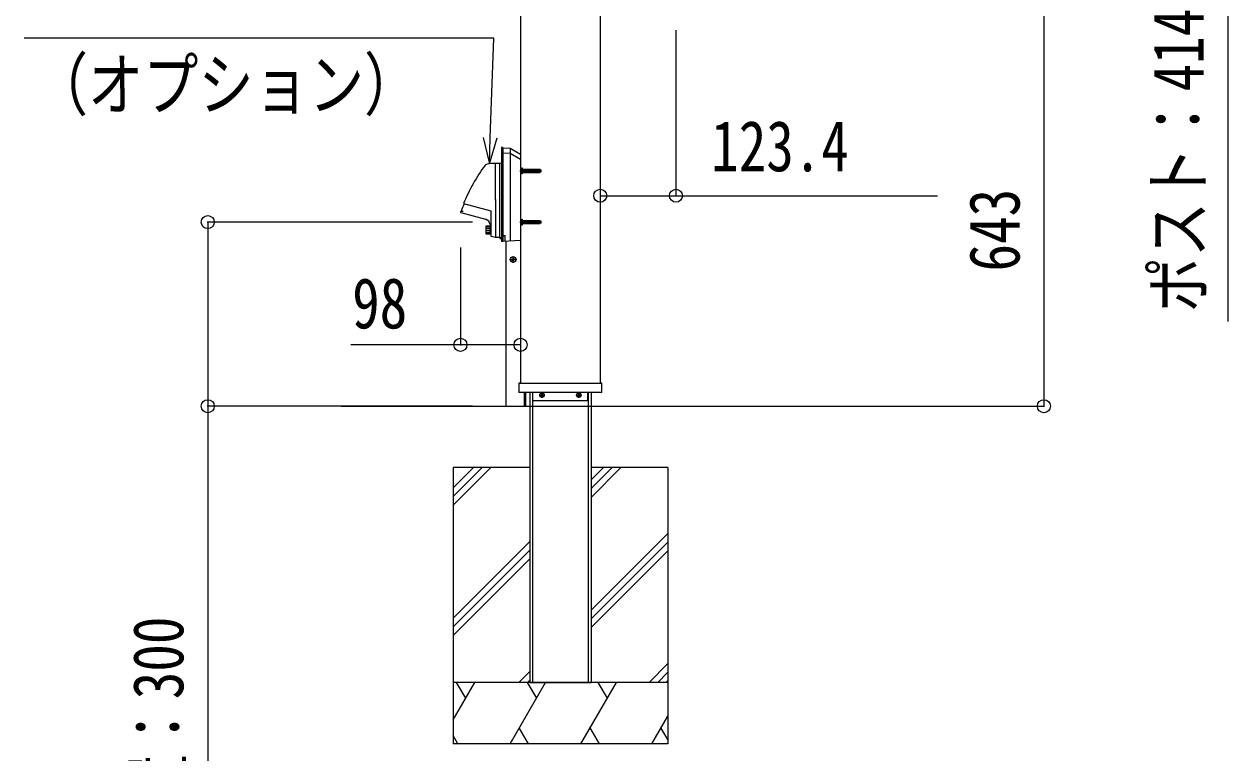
# Model space of a CAD drawing. Units: millimetres, scale not verified. Extents: x -10512 to 10512, y -7425 to 7425.
# Drawn here: x -8462 to -6499, y -5028 to -3840 of the extents above; entities that cross this region are included whole.
import ezdxf
from ezdxf.enums import TextEntityAlignment as Align

# ---------------------------------------------------------------- set-up
doc = ezdxf.new("R2010")
doc.units = ezdxf.units.MM
doc.header["$LTSCALE"] = 40
for name, color, linetype in [('0-4_YKK_13', 4, 'Continuous'), ('0-5_YKK_A1', 4, 'Continuous'), ('0-6_YKK_D', 6, 'Continuous')]:
    doc.layers.add(name, color=color, linetype=linetype)
doc.styles.add('ＭＳ ゴシック', font='')
doc.styles.get('ＭＳ ゴシック').set_extended_font_data('MS Gothic')

msp = doc.modelspace()

# ---------------------------------------------------------------- linework, layer by layer
at = {"layer": '0-4_YKK_13'}
for p, q in [((-7681.45, -4041), (-7683.45, -4041)), ((-7683.45, -4041), (-7683.45, -4194)), ((-7681.45, -4041), (-7681.45, -4194)), ((-7681.45, -4041.5), (-7669.45, -4042.13)), ((-7669.45, -4042.13), (-7669.45, -4192.87)), ((-7669.45, -4042.13), (-7652.45, -4051.94)), ((-7681.45, -4049.5), (-7669.45, -4050.13)), ((-7669.45, -4050.13), (-7652.45, -4059.94)), ((-7693.45, -4066.8), (-7693.45, -4067.8)), ((-7693.45, -4126.8), (-7693.45, -4066.8)), ((-7686.45, -4187), (-7686.45, -4066.6)), ((-7683.45, -4066.1), (-7683.45, -4126.8)), ((-7653.45, -4079), (-7618.75, -4079)), ((-7651.96, -4076.65), (-7649.55, -4077.86)), ((-7651.96, -4081.35), (-7649.55, -4080.15)), ((-7650.05, -4074.25), (-7649.95, -4074.25)), ((-7648.94, -4079), (-7649.55, -4077.86)), ((-7648.94, -4079), (-7649.55, -4080.15)), ((-7649.45, -4083.25), (-7649.45, -4074.75)), ((-7648.05, -4076.93), (-7648.97, -4076.74)), ((-7648.05, -4081.07), (-7648.97, -4081.26)), ((-7648.05, -4076.5), (-7648.65, -4076.72)), ((-7648.05, -4081.5), (-7648.65, -4081.28)), ((-7648.05, -4076.5), (-7648.05, -4081.5)), ((-7648.05, -4076.5), (-7621.15, -4076.5)), ((-7648.05, -4076.93), (-7620.23, -4076.93)), ((-7648.05, -4081.07), (-7620.23, -4081.07)), ((-7648.05, -4081.5), (-7621.15, -4081.5)), ((-7621.15, -4076.5), (-7619.45, -4077.3)), ((-7621.15, -4076.5), (-7621.15, -4081.5)), ((-7619.45, -4080.7), (-7621.15, -4081.5)), ((-7619.45, -4077.3), (-7619.45, -4080.7)), ((-7650.05, -4083.75), (-7649.95, -4083.75)), ((-7745.34, -4132.26), (-7700.95, -4144.15)), ((-7693.45, -4125.8), (-7693.45, -4145.8)), ((-7693.45, -4126.8), (-7693.45, -4186.8)), ((-7683.45, -4126.8), (-7683.45, -4187.5)), ((-7749.94, -4147.07), (-7709.33, -4157.95)), ((-7749.79, -4145.04), (-7749.13, -4144.7)), ((-7749.13, -4144.7), (-7746.13, -4144.7)), ((-7700.95, -4144.15), (-7700.95, -4185.05)), ((-7651.96, -4160.15), (-7649.55, -4161.36)), ((-7650.05, -4157.75), (-7649.95, -4157.75)), ((-7649.45, -4166.75), (-7649.45, -4158.25)), ((-7648.05, -4160.43), (-7648.97, -4160.24)), ((-7648.05, -4160), (-7648.65, -4160.22)), ((-7648.05, -4160), (-7648.05, -4165)), ((-7648.05, -4160), (-7621.15, -4160)), ((-7648.05, -4160.43), (-7620.23, -4160.43)), ((-7621.15, -4160), (-7619.45, -4160.8)), ((-7621.15, -4160), (-7621.15, -4165)), ((-7619.45, -4160.8), (-7619.45, -4164.2)), ((-7708.76, -4169.3), (-7709.26, -4169.8)), ((-7709.26, -4169.8), (-7709.26, -4180.8)), ((-7708.76, -4181.3), (-7709.26, -4180.8)), ((-7708.76, -4169.1), (-7708.76, -4181.5)), ((-7708.76, -4170.14), (-7701.76, -4170.14)), ((-7708.76, -4172.81), (-7701.76, -4172.81)), ((-7708.76, -4176.15), (-7701.76, -4176.15)), ((-7708.76, -4179.26), (-7701.76, -4179.26)), ((-7708.46, -4168.8), (-7700.95, -4168.8)), ((-7701.76, -4168.8), (-7701.76, -4175.3)), ((-7701.76, -4181.8), (-7701.76, -4175.3)), ((-7701.5, -4166.8), (-7700.95, -4166.8)), ((-7653.45, -4162.5), (-7618.75, -4162.5)), ((-7651.96, -4164.85), (-7649.55, -4163.65)), ((-7650.05, -4167.25), (-7649.95, -4167.25)), ((-7648.94, -4162.5), (-7649.55, -4161.36)), ((-7648.94, -4162.5), (-7649.55, -4163.65)), ((-7648.05, -4164.57), (-7648.97, -4164.76)), ((-7648.05, -4165), (-7648.65, -4164.78)), ((-7648.05, -4164.57), (-7620.23, -4164.57)), ((-7648.05, -4165), (-7621.15, -4165)), ((-7619.45, -4164.2), (-7621.15, -4165)), ((-7708.46, -4181.8), (-7700.95, -4181.8)), ((-7700.71, -4185.35), (-7693.45, -4186.8)), ((-7693.45, -4185.8), (-7693.45, -4186.8)), ((-7693.29, -4187), (-7686.45, -4187)), ((-7686.45, -4187), (-7683.45, -4187.5)), ((-7685.95, -4187.08), (-7685.95, -4189.3)), ((-7685.95, -4189.3), (-7684.45, -4189.3)), ((-7684.45, -4187.33), (-7684.45, -4189.3)), ((-7681.45, -4194), (-7683.45, -4194)), ((-7681.45, -4184.5), (-7677.45, -4184.5)), ((-7681.45, -4193.5), (-7652.45, -4191.98)), ((-7677.45, -4193.34), (-7677.45, -4184.5)), ((-7664.45, -4228.6), (-7664.45, -4218.4)), ((-7669.55, -4223.5), (-7659.35, -4223.5)), ((-7666.56, -4223.1), (-7665.59, -4223.08)), ((-7666.56, -4223.9), (-7665.59, -4223.92)), ((-7665.59, -4223.08), (-7665.1, -4222.85)), ((-7665.59, -4223.92), (-7665.1, -4224.15)), ((-7664.87, -4222.36), (-7665.1, -4222.85)), ((-7664.87, -4224.64), (-7665.1, -4224.15)), ((-7664.85, -4221.39), (-7664.87, -4222.36)), ((-7664.85, -4225.61), (-7664.87, -4224.64)), ((-7664.05, -4221.39), (-7664.03, -4222.36)), ((-7664.05, -4225.61), (-7664.03, -4224.64)), ((-7664.03, -4222.36), (-7663.8, -4222.85)), ((-7664.03, -4224.64), (-7663.8, -4224.15)), ((-7663.31, -4223.08), (-7663.8, -4222.85)), ((-7663.31, -4223.92), (-7663.8, -4224.15)), ((-7662.34, -4223.1), (-7663.31, -4223.08)), ((-7662.34, -4223.9), (-7663.31, -4223.92))]:
    msp.add_line(p, q, dxfattribs=at)
msp.add_lwpolyline([(-7693.29, -4066.6), (-7686.45, -4066.6), (-7683.45, -4066.1)], dxfattribs=at)
msp.add_circle((-7664.45, -4223.5), 4.7, dxfattribs=at)
for centre, radius, start, end in [((-7466.01, -4248.36), 302.5, 143.79159, 157.42931), ((-7707.67, -4071.44), 3, 103.79595, 143.79159), ((-7694.08, -4126.8), 60, 89.40275, 103.79595), ((-7646.55, -4079), 5.9, 126.38156, 233.61844), ((-7649.95, -4074.75), 0.5, 0, 90), ((-7648.85, -4076.15), 0.6, 180, 289.96957), ((-7648.85, -4081.85), 0.6, 70.03043, 180), ((-7649.95, -4083.25), 0.5, 270, 0), ((-7465.08, -4248.72), 302.5, 157.40892, 159.88664), ((-7749.81, -4146.59), 0.5, 160.26689, 254.99992), ((-7465.08, -4248.72), 303, 159.98997, 160.26684), ((-7711.92, -4167.61), 10, 7.17601, 74.99995), ((-7646.55, -4162.5), 5.9, 126.38156, 233.61844), ((-7649.95, -4158.25), 0.5, 0, 90), ((-7648.85, -4159.65), 0.6, 180, 289.96957), ((-7708.46, -4169.1), 0.3, 90, 179.99998), ((-7701.5, -4166.3), 0.5, 187.17601, 270), ((-7649.95, -4166.75), 0.5, 270, 0), ((-7648.85, -4165.35), 0.6, 70.03043, 180), ((-7708.46, -4181.5), 0.3, 180.00002, 270), ((-7700.65, -4185.05), 0.3, 179.99998, 258.69028), ((-7664.45, -4223.5), 2.15, 169.28802, 190.71198), ((-7664.45, -4223.5), 2.15, 79.28802, 100.71198), ((-7664.45, -4223.5), 2.15, 259.28802, 280.71198), ((-7664.45, -4223.5), 2.15, 349.28802, 10.71198)]:
    msp.add_arc(centre, radius, start, end, dxfattribs=at)
at = {"layer": '0-5_YKK_A1'}
for p, q in [((-7652.45, -2973), (-7652.45, -4425.5)), ((-7652.45, -2973), (-7652.45, -4425.5)), ((-7522.45, -2973), (-7522.45, -4425.5)), ((-7522.45, -2973), (-7522.45, -4425.5)), ((-7675.85, -4462.5), (-7675.85, -4193.21)), ((-7655.24, -4425.21), (-7655.24, -4439.5)), ((-7653.75, -4424.71), (-7654.74, -4424.71)), ((-7653.13, -4425.32), (-7653.74, -4424.71)), ((-7521.77, -4425.32), (-7653.13, -4425.32)), ((-7521.16, -4424.71), (-7521.77, -4425.32)), ((-7520.16, -4424.71), (-7521.16, -4424.71)), ((-7519.66, -4439.5), (-7519.66, -4425.21)), ((-7654.01, -4440), (-7654.74, -4440)), ((-7646.25, -4440), (-7646.25, -4462.5)), ((-7644.45, -4440), (-7644.45, -4462.5)), ((-7637.45, -4440), (-7637.45, -4462.5)), ((-7632.95, -4440), (-7632.95, -4462.5)), ((-7632.45, -4452.5), (-7632.45, -4440)), ((-7543.45, -4453.5), (-7631.45, -4453.5)), ((-7621.6, -4444.5), (-7613.3, -4444.5)), ((-7619.5, -4444.15), (-7619.5, -4444.85)), ((-7619.5, -4444.15), (-7618.3, -4444.15)), ((-7619.5, -4444.85), (-7618.3, -4444.85)), ((-7617.8, -4442.45), (-7617.1, -4442.45)), ((-7617.8, -4442.45), (-7617.8, -4443.65)), ((-7617.8, -4445.35), (-7617.8, -4446.55)), ((-7617.8, -4446.55), (-7617.1, -4446.55)), ((-7617.45, -4448.65), (-7617.45, -4440.35)), ((-7617.1, -4442.45), (-7617.1, -4443.65)), ((-7617.1, -4445.35), (-7617.1, -4446.55)), ((-7616.6, -4444.15), (-7615.4, -4444.15)), ((-7616.6, -4444.85), (-7615.4, -4444.85)), ((-7615.4, -4444.15), (-7615.4, -4444.85)), ((-7561.6, -4444.5), (-7553.3, -4444.5)), ((-7559.5, -4444.15), (-7559.5, -4444.85)), ((-7559.5, -4444.15), (-7558.3, -4444.15)), ((-7559.5, -4444.85), (-7558.3, -4444.85)), ((-7557.8, -4442.45), (-7557.1, -4442.45)), ((-7557.8, -4442.45), (-7557.8, -4443.65)), ((-7557.8, -4445.35), (-7557.8, -4446.55)), ((-7557.8, -4446.55), (-7557.1, -4446.55)), ((-7557.45, -4448.65), (-7557.45, -4440.35)), ((-7557.1, -4442.45), (-7557.1, -4443.65)), ((-7557.1, -4445.35), (-7557.1, -4446.55)), ((-7556.6, -4444.15), (-7555.4, -4444.15)), ((-7556.6, -4444.85), (-7555.4, -4444.85)), ((-7555.4, -4444.15), (-7555.4, -4444.85)), ((-7542.45, -4452.5), (-7542.45, -4440)), ((-7541.95, -4440), (-7541.95, -4462.5)), ((-7537.45, -4440), (-7537.45, -4462.5)), ((-7520.16, -4440), (-7520.89, -4440)), ((-7944.75, -4462.5), (-7312.45, -4462.5)), ((-7637.45, -4462.5), (-7637.45, -4912.5)), ((-7632.95, -4462.5), (-7632.95, -4912.5)), ((-7541.95, -4462.5), (-7541.95, -4912.5)), ((-7537.45, -4462.5), (-7537.45, -4912.5)), ((-7762.45, -4562.5), (-7762.45, -5012.5)), ((-7637.45, -4562.5), (-7762.45, -4562.5)), ((-7762.45, -4595.6), (-7729.35, -4562.5)), ((-7762.45, -4609.74), (-7715.21, -4562.5)), ((-7762.45, -4623.89), (-7701.06, -4562.5)), ((-7412.45, -4562.5), (-7537.45, -4562.5)), ((-7537.45, -4582.73), (-7517.22, -4562.5)), ((-7537.45, -4596.88), (-7503.07, -4562.5)), ((-7537.45, -4611.02), (-7488.93, -4562.5)), ((-7412.45, -4562.5), (-7412.45, -5012.5)), ((-7537.45, -4794.87), (-7412.45, -4669.87)), ((-7762.45, -4807.73), (-7637.45, -4682.73)), ((-7537.45, -4809.01), (-7412.45, -4684.01)), ((-7762.45, -4821.88), (-7637.45, -4696.88)), ((-7537.45, -4823.15), (-7412.45, -4698.15)), ((-7762.45, -4836.02), (-7637.45, -4711.02)), ((-7442.95, -4912.5), (-7412.45, -4882)), ((-7655.08, -4912.5), (-7637.45, -4894.87)), ((-7428.81, -4912.5), (-7412.45, -4896.14)), ((-7412.45, -4912.5), (-7762.45, -4912.5)), ((-7762.45, -4973.67), (-7727.13, -4912.5)), ((-7757.13, -4912.5), (-7742.13, -4938.48)), ((-7669.4, -5012.5), (-7611.66, -4912.5)), ((-7641.66, -4912.5), (-7626.66, -4938.48)), ((-7640.94, -4912.5), (-7637.45, -4909.01)), ((-7637.45, -4912.5), (-7537.45, -4912.5)), ((-7553.93, -5012.5), (-7496.19, -4912.5)), ((-7526.19, -4912.5), (-7511.19, -4938.48)), ((-7414.67, -4912.5), (-7412.45, -4910.28)), ((-7438.46, -5012.5), (-7412.45, -4967.45)), ((-7754.87, -5012.5), (-7762.45, -4999.37)), ((-7639.4, -5012.5), (-7654.4, -4986.52)), ((-7523.93, -5012.5), (-7538.93, -4986.52)), ((-7412.45, -5005.58), (-7423.46, -4986.52)), ((-7412.45, -5012.5), (-7762.45, -5012.5))]:
    msp.add_line(p, q, dxfattribs=at)
msp.add_lwpolyline([(-7520.89, -4440), (-7521.39, -4440), (-7653.51, -4440), (-7654.01, -4440)], dxfattribs=at)
for centre in [(-7617.45, -4444.5), (-7557.45, -4444.5)]:
    msp.add_circle(centre, 3.75, dxfattribs=at)
for centre, radius, start, end in [((-7654.74, -4425.21), 0.5, 90, 180), ((-7520.16, -4425.21), 0.5, 0, 90), ((-7654.74, -4439.5), 0.5, 180, 270), ((-7631.45, -4452.5), 1, 180, 270), ((-7618.3, -4443.65), 0.5, 270, 0), ((-7618.3, -4445.35), 0.5, 0, 90), ((-7616.6, -4443.65), 0.5, 180, 270), ((-7616.6, -4445.35), 0.5, 90, 180), ((-7558.3, -4443.65), 0.5, 270, 0), ((-7558.3, -4445.35), 0.5, 0, 90), ((-7556.6, -4443.65), 0.5, 180, 270), ((-7556.6, -4445.35), 0.5, 90, 180), ((-7543.45, -4452.5), 1, 270, 0), ((-7520.16, -4439.5), 0.5, 270.05353, 0.05343)]:
    msp.add_arc(centre, radius, start, end, dxfattribs=at)
at = {"layer": '0-6_YKK_D'}
for p, q in [((-6799.05, -3819.5), (-6799.05, -4462.5)), ((-7522.45, -3849.5), (-7522.45, -4120.5)), ((-7399.05, -3849.5), (-7399.05, -4120.5)), ((-7730.95, -4162.5), (-8163.45, -4162.5)), ((-7750.47, -4204), (-7750.47, -4363.5)), ((-7652.45, -4204), (-7652.45, -4363.5)), ((-7730.95, -4462.5), (-8163.45, -4462.5)), ((-7369.05, -4462.5), (-6798.05, -4462.5))]:
    msp.add_line(p, q, dxfattribs=at)
for points in [[(-6799.05, -3612.5), (-6499.05, -3658.53), (-6499.05, -4324.53)], [(-7703.21, -4067.5), (-7701.74, -4025.02), (-7696.12, -3862.5), (-8461.91, -3862.5)], [(-7713.12, -4024.63), (-7703.21, -4067.5), (-7690.36, -4025.41)], [(-7522.45, -4119.5), (-7399.05, -4119.5), (-6972.55, -4119.5)], [(-8162.45, -4162.5), (-8162.45, -4462.5), (-8162.45, -6035)], [(-7652.45, -4362.5), (-7750.47, -4362.5), (-7928.97, -4362.5)]]:
    msp.add_lwpolyline(points, dxfattribs=at)
for centre in [(-7522.45, -4119.5), (-7399.05, -4119.5), (-8162.45, -4162.5), (-7750.47, -4362.5), (-7652.45, -4362.5), (-8162.45, -4462.5), (-6799.05, -4462.5)]:
    msp.add_circle(centre, 10.62, dxfattribs=at)

# ---------------------------------------------------------------- texts
at = {"layer": '0-6_YKK_D', "style": 'ＭＳ ゴシック', "width": 0.8}
for s, p in [('ポスト：414', (-6514.05, -4309.53)), ('643', (-6814.05, -4243)), ('外部コンセント取付位置：300', (-8177.45, -6020))]:
    msp.add_text(s, height=82.48, rotation=90, dxfattribs=at).set_placement(p, align=Align.BOTTOM_LEFT)
for s, p in [('（オプション）', (-8447.64, -4004.09)), ('123.4', (-7341.55, -4104.5)), ('98', (-7926.97, -4360.5))]:
    msp.add_text(s, height=82.48, dxfattribs=at).set_placement(p, align=Align.BOTTOM_LEFT)

doc.saveas('drawing.dxf')
